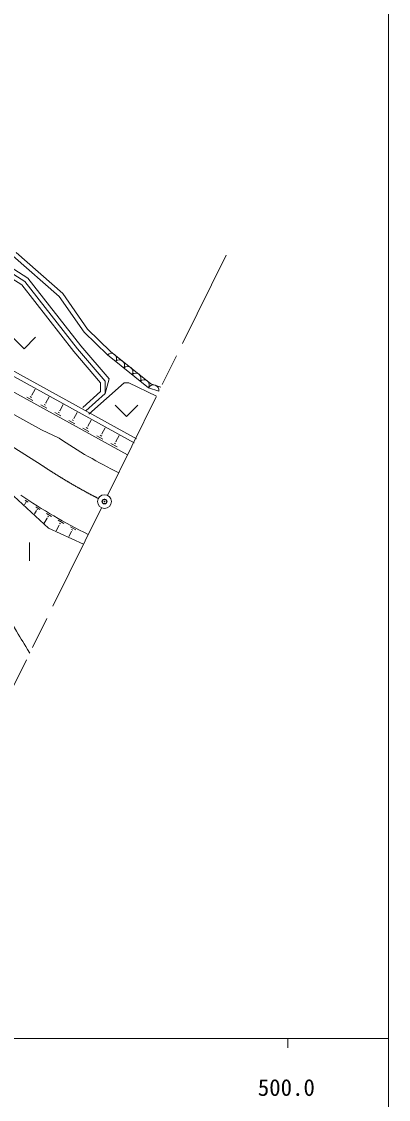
# Model space of a CAD drawing. Units: millimetres, scale not verified. Extents: x 40000 to 680000, y 20000 to 380000.
# Drawn here: x 538918 to 579000, y 198357 to 315998 of the extents above; entities that cross this region are included whole.
import ezdxf
from ezdxf.enums import TextEntityAlignment as Align

# ---------------------------------------------------------------- set-up
doc = ezdxf.new("R2010")
doc.units = ezdxf.units.MM
doc.header["$LTSCALE"] = 1000
doc.header["$PDMODE"] = 32
doc.header["$PDSIZE"] = 500
doc.linetypes.add('CHAIN', pattern=[18.5, 12, -1.5, 3.5, -1.5])
for name, color, linetype, lineweight in [('M-BGD', 7, 'Continuous', 13), ('M-BMK', 2, 'CHAIN', 13), ('M-BMK-SRVR', 3, 'Continuous', 13), ('M-TTL-BAND', 7, 'Continuous', 13)]:
    doc.layers.add(name, color=color, linetype=linetype, lineweight=lineweight)
doc.layers.add('M-OTRS', color=6, linetype='Continuous')
doc.styles.add('ＭＳ ゴシック', font='')
doc.styles.get('ＭＳ ゴシック').set_extended_font_data('MS Gothic')

msp = doc.modelspace()

# ---------------------------------------------------------------- linework, layer by layer
at = {"layer": 'M-BGD'}
for p, q in [((498778, 297201), (550502, 268712)), ((538328, 290779), (543416, 286318)), ((536319, 289495), (539278, 287631)), ((536646, 289880), (539618, 288008)), ((537979, 290420), (543041, 285982)), ((535993, 289110), (538938, 287255)), ((538938, 287255), (544638, 279973)), ((539278, 287631), (545026, 280289)), ((539618, 288008), (545413, 280606)), ((543041, 285982), (545745, 282103)), ((543416, 286318), (546128, 282428)), ((546128, 282428), (548634, 280003)), ((529982, 281727), (551225, 270026)), ((530296, 282124), (551466, 270464)), ((537942, 281539), (539192, 280289)), ((540442, 281539), (539192, 280289)), ((545745, 282103), (548302, 279628)), ((545026, 280289), (548047, 276739)), ((545413, 280606), (548490, 276990)), ((553027, 276476), (548634, 280003)), ((544638, 279973), (547546, 276556)), ((552784, 276030), (548302, 279628)), ((546275, 273135), (550116, 276578)), ((547546, 276556), (547543, 275615)), ((548042, 275391), (548490, 276990)), ((548047, 276739), (548042, 275391)), ((550116, 276578), (550633, 276551)), ((550633, 276551), (553664, 275112)), ((554152, 276101), (553027, 276476)), ((540037, 275218), (540399, 275875)), ((545607, 273879), (547543, 275615)), ((545941, 273507), (548042, 275391)), ((553929, 275649), (552784, 276030)), ((540149, 274643), (539492, 275004)), ((540011, 274975), (539847, 275066)), ((540058, 275206), (540017, 275229)), ((541681, 273798), (541024, 274160)), ((541544, 274131), (541379, 274221)), ((541591, 274362), (541550, 274385)), ((541570, 274373), (541932, 275030)), ((543103, 273529), (543465, 274186)), ((549137, 274132), (550387, 272882)), ((551637, 274132), (550387, 272882)), ((536706, 273871), (541087, 271434)), ((543214, 272954), (542557, 273316)), ((543076, 273287), (542912, 273377)), ((543123, 273518), (543082, 273540)), ((544636, 272685), (544998, 273342)), ((544747, 272110), (544090, 272471)), ((544609, 272442), (544445, 272533)), ((544656, 272673), (544615, 272696)), ((546189, 271829), (546148, 271852)), ((546169, 271840), (546530, 272497)), ((541087, 271434), (543013, 270526)), ((546280, 271265), (545623, 271627)), ((546142, 271598), (545978, 271689)), ((547813, 270421), (547156, 270783)), ((547675, 270754), (547511, 270844)), ((547722, 270985), (547681, 271007)), ((547701, 270996), (548063, 271653)), ((549234, 270152), (549596, 270809)), ((549346, 269577), (548689, 269939)), ((549208, 269909), (549044, 270000)), ((549255, 270140), (549214, 270163)), ((541869, 260709), (537119, 265070)), ((539325, 263755), (539635, 263561)), ((539383, 263589), (539460, 263541)), ((539363, 263472), (539233, 263263)), ((539354, 263478), (539373, 263466)), ((540550, 262639), (540317, 262268)), ((540497, 263022), (540917, 262760)), ((540536, 262647), (540563, 262631)), ((540576, 262798), (540681, 262732)), ((541716, 261810), (541372, 261260)), ((541649, 262301), (542188, 261964)), ((541699, 261820), (541733, 261799)), ((541750, 262013), (541885, 261929)), ((542912, 261562), (543539, 261226)), ((543046, 261248), (543203, 261164)), ((545681, 258955), (541869, 260709)), ((543023, 261018), (542705, 260423)), ((543004, 261028), (543043, 261007)), ((544358, 260337), (544072, 259805)), ((544254, 260842), (544835, 260530)), ((544339, 260347), (544376, 260328)), ((544378, 260551), (544524, 260473)), ((539802, 259134), (539802, 257134))]:
    msp.add_line(p, q, dxfattribs=at)
for centre, radius, start, end in [((548704, 279210), 580, 328.65307, 133.83143), ((549600, 278490), 580, 328.65307, 133.83143), ((550497, 277771), 580, 328.65307, 133.83143), ((551393, 277051), 580, 328.65307, 133.83143), ((552289, 276331), 580, 328.65307, 133.83143), ((553324, 275742), 612, 351.29339, 151.89294), ((574557, 317400), 56500, 236.06204, 243.70792), ((574557, 317400), 64000, 236.06204, 243.70792)]:
    msp.add_arc(centre, radius, start, end, dxfattribs=at)
msp.add_open_spline([(468212, 308201), (469339, 306943), (469677, 306600), (470662, 305617), (472337, 303946), (473404, 303145), (475199, 301605), (476496, 300491), (477248, 299898), (478582, 298829), (480163, 297562), (481081, 296894), (482679, 295649), (484017, 294609), (484729, 293977), (486100, 292982), (487995, 291605), (489087, 290861), (491132, 289718), (492262, 289086), (492944, 288821), (494136, 288314), (495171, 287874), (495785, 287712), (496821, 287274), (498350, 286628), (499201, 286248), (500684, 285500), (502391, 284639), (503328, 284111), (504934, 283074), (506817, 281858), (507828, 281107), (509606, 279743), (510725, 278884), (511340, 278387), (512420, 277478), (514249, 275937), (515257, 275053), (517046, 273465), (518446, 272222), (519212, 271507), (520604, 270255), (522144, 268870), (523009, 268098), (524553, 266718), (525830, 265576), (526609, 265004), (527827, 263800), (529140, 262500), (529865, 261755), (531057, 260343), (531973, 259258), (532475, 258638), (533288, 257474), (534375, 255918), (534883, 254979), (535900, 253377), (536868, 251850), (537425, 251003), (538370, 249462), (538939, 248533), (539120, 248235), (539811, 247075)], degree=3, knots=[0, 0, 0, 0, 1, 1, 1, 2, 2, 2, 3, 3, 3, 4, 4, 4, 5, 5, 5, 6, 6, 6, 7, 7, 7, 8, 8, 8, 9, 9, 9, 10, 10, 10, 11, 11, 11, 12, 12, 12, 13, 13, 13, 14, 14, 14, 15, 15, 15, 16, 16, 16, 17, 17, 17, 18, 18, 18, 19, 19, 19, 20, 20, 20, 21, 21, 21, 21], dxfattribs=at)
at = {"layer": 'M-BMK'}
for p, q in [((541059, 267622), (466903, 313855)), ((548312, 264280), (561268, 290504)), ((547648, 262935), (534691, 236711))]:
    msp.add_line(p, q, dxfattribs=at)
msp.add_arc((574557, 317400), 60000, 236.06204, 242.99172, dxfattribs=at)
at = {"layer": 'M-BMK-SRVR'}
msp.add_circle((547980, 263608), 750, dxfattribs=at)
msp.add_point((547980, 263608), dxfattribs=at)
at = {"layer": 'M-OTRS'}
msp.add_point((547980, 263608), dxfattribs=at)
at = {"layer": 'M-TTL-BAND'}
for p, q in [((579000, 20000), (579000, 370000)), ((40000, 205000), (579000, 205000)), ((568000, 205000), (568000, 204000))]:
    msp.add_line(p, q, dxfattribs=at)

# ---------------------------------------------------------------- texts
at = {"layer": 'M-TTL-BAND', "style": 'ＭＳ ゴシック'}
msp.add_text('500.0', height=1833, dxfattribs=at).set_placement((567844, 198195), align=Align.BOTTOM_CENTER)

doc.saveas('drawing.dxf')
